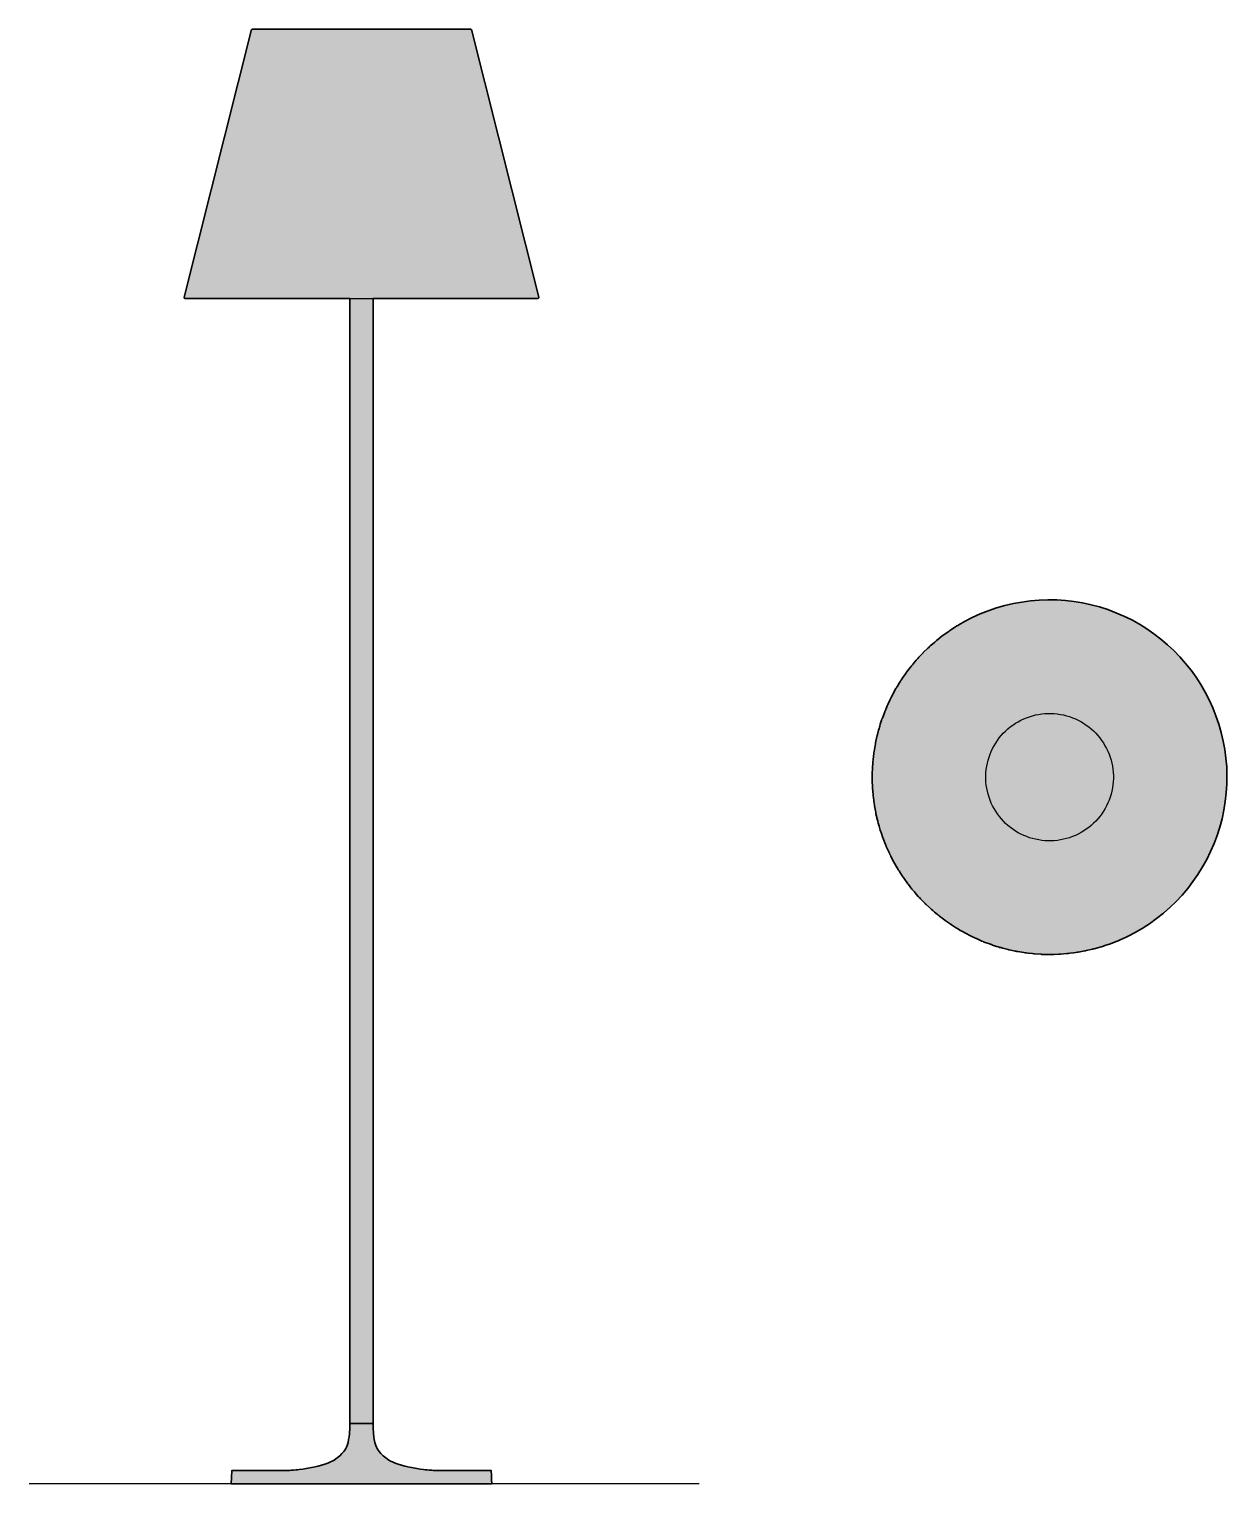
# Model space of a CAD drawing. Header units: millimetres. Extents: x 0 to 1334, y 0 to 1620.
import ezdxf

# ---------------------------------------------------------------- set-up
doc = ezdxf.new("R2010")
doc.units = ezdxf.units.MM
doc.layers.add('Blocks', color=7, linetype='Continuous')
doc.layers.add('Blocks$Fill', color=7, linetype='Continuous', true_color=0xffffff)
for name, color, linetype, lineweight, true_color in [('Blocks$Inner', 7, 'Continuous', 25, 0x007f00), ('Blocks$Outline', 7, 'Continuous', 35, 0xff3f3f), ('Groud', 7, 'Continuous', 25, 0x243775)]:
    doc.layers.add(name, color=color, linetype=linetype, lineweight=lineweight, true_color=true_color)

# ---------------------------------------------------------------- blocks, each defined once
blk = doc.blocks.new('KTribe F2 Floor Lamp Top')
at = {"layer": 'Blocks$Fill'}
blk.add_hatch(color=256, dxfattribs=at).paths.add_polyline_path([(124.8, 344), (124.7, 342.5), (124.6, 338.4), (124.6, 335.8), (124.6, 334.3), (124.7, 333.1), (124.7, 331.2), (124.9, 325.8), (124.9, 324.7), (125, 324.4), (125, 324), (125.6, 316.8), (125.7, 315.7), (125.7, 315), (125.9, 313.4), (126.4, 309.6), (126.8, 306.9), (127, 305.4), (127.2, 304.3), (127.5, 302.5), (128.6, 296.7), (128.8, 295.8), (128.8, 295.7), (128.8, 295.4), (130.5, 288.4), (130.8, 287.2), (131, 286.4), (131.4, 284.9), (132.3, 281.4), (133.2, 278.6), (133.6, 277.1), (134, 276.1), (134.5, 274.5), (136.6, 268.4), (136.8, 267.9), (136.8, 267.8), (136.8, 267.7), (139.5, 261), (140, 259.7), (140.3, 258.9), (141, 257.4), (142.3, 254.4), (143.7, 251.5), (144.3, 250.1), (144.8, 249.2), (145.4, 247.8), (148.8, 241.5), (152.4, 235.2), (153.1, 233.9), (153.6, 233.1), (154.5, 231.7), (156.2, 229.1), (158, 226.3), (158.9, 224.9), (159.4, 224.2), (160.2, 223.1), (164.4, 217.2), (164.5, 217.1), (164.5, 217), (164.9, 216.6), (168.9, 211.5), (169.9, 210.3), (170.6, 209.5), (171.6, 208.3), (173.5, 206), (175.9, 203.4), (177, 202.2), (177.6, 201.6), (178.4, 200.7), (183.4, 195.5), (183.6, 195.4), (183.7, 195.2), (184.4, 194.6), (188.6, 190.6), (190, 189.4), (190.8, 188.6), (192, 187.6), (194, 185.8), (197, 183.4), (198.2, 182.3), (198.8, 181.9), (199.6, 181.2), (205.4, 176.8), (205.7, 176.6), (205.9, 176.4), (206.9, 175.8), (211.3, 172.7), (212.9, 171.6), (213.9, 170.9), (215.1, 170.2), (217.3, 168.7), (220.8, 166.7), (222.1, 165.8), (222.7, 165.5), (223.5, 165), (229.8, 161.5), (230.3, 161.3), (230.6, 161.1), (231.8, 160.5), (236.2, 158.3), (238.1, 157.4), (239.3, 156.8), (240.6, 156.3), (242.8, 155.3), (246.8, 153.6), (248.2, 153), (248.7, 152.8), (249.4, 152.5), (256.2, 150), (256.8, 149.8), (257.3, 149.6), (258.6, 149.1), (263, 147.7), (265.2, 147), (266.5, 146.6), (267.8, 146.3), (270, 145.6), (274.5, 144.5), (275.9, 144.1), (276.3, 144), (277, 143.9), (284, 142.3), (284.8, 142.2), (285.3, 142.1), (286.9, 141.8), (291.1, 141.1), (293.5, 140.8), (294.9, 140.5), (296.2, 140.4), (298.3, 140.1), (303.2, 139.6), (304.5, 139.4), (304.9, 139.4), (305.4, 139.3), (312.6, 138.9), (313.6, 138.8), (314.2, 138.8), (315.8, 138.8), (319.8, 138.7), (322.4, 138.7), (323.9, 138.7), (325.1, 138.7), (327.1, 138.7), (332.4, 138.9), (333.6, 139), (333.9, 139), (334.3, 139), (341.5, 139.6), (342.5, 139.7), (343.3, 139.8), (344.8, 140), (348.6, 140.4), (351.4, 140.9), (352.9, 141.1), (354, 141.3), (355.8, 141.5), (361.5, 142.6), (362.4, 142.8), (362.6, 142.8), (362.8, 142.9), (369.9, 144.5), (371, 144.8), (371.8, 145), (373.4, 145.4), (376.8, 146.4), (379.7, 147.3), (381.2, 147.7), (382.2, 148), (383.7, 148.5), (389.8, 150.6), (390.3, 150.8), (390.4, 150.8), (390.5, 150.9), (397.3, 153.5), (398.5, 154), (399.3, 154.4), (400.8, 155), (403.9, 156.4), (406.7, 157.7), (408.2, 158.4), (409, 158.8), (410.4, 159.5), (416.8, 162.8), (425.2, 167.7), (433.3, 172.9), (441.2, 178.6), (448.8, 184.6), (456.1, 191), (463, 197.8), (469.6, 204.8), (475.9, 212.2), (481.8, 219.9), (487.3, 227.9), (492.4, 236.2), (497.1, 244.6), (501.4, 253.3), (505.3, 262.2), (508.7, 271.3), (511.6, 280.5), (514.1, 289.9), (516.2, 299.4), (517.7, 308.9), (518.8, 318.6), (519.4, 328.3), (519.6, 337.9), (519.3, 347.6), (518.5, 357.3), (517.2, 366.9), (515.4, 376.4), (513.2, 385.9), (510.6, 395.2), (507.4, 404.4), (503.9, 413.4), (499.9, 422.2), (495.4, 430.8), (490.6, 439.2), (485.3, 447.4), (479.7, 455.2), (473.6, 462.8), (467.2, 470.1), (460.5, 477.1), (453.4, 483.7), (446, 489.9), (438.3, 495.8), (430.3, 501.4), (422.1, 506.5), (413.6, 511.2), (404.9, 515.4), (396, 519.3), (386.9, 522.7), (377.7, 525.7), (368.3, 528.2), (358.9, 530.2), (349.3, 531.8), (339.7, 532.9), (330, 533.5), (320.3, 533.6), (310.6, 533.3), (301, 532.5), (291.3, 531.2), (281.8, 529.5), (272.4, 527.3), (263, 524.6), (253.9, 521.5), (244.9, 517.9), (236, 513.9), (227.4, 509.5), (221.1, 505.9), (219.9, 505.1), (219, 504.6), (217.7, 503.8), (215, 502.1), (212.2, 500.2), (210.9, 499.3), (210.2, 498.8), (209, 498.1), (203.2, 493.8), (203.1, 493.8), (203, 493.7), (202.6, 493.4), (197.5, 489.4), (196.3, 488.3), (195.4, 487.7), (194.3, 486.6), (192, 484.7), (189.3, 482.3), (188.1, 481.3), (187.6, 480.7), (186.7, 479.9), (181.5, 474.8), (181.3, 474.6), (181.2, 474.5), (180.6, 473.9), (176.5, 469.6), (175.3, 468.3), (174.6, 467.4), (173.6, 466.3), (171.7, 464.2), (169.3, 461.3), (168.3, 460), (167.8, 459.5), (167.2, 458.6), (162.8, 452.9), (162.6, 452.6), (162.4, 452.3), (161.7, 451.4), (158.6, 447), (157.6, 445.4), (156.9, 444.4), (156.1, 443.1), (154.7, 440.9), (152.6, 437.5), (151.8, 436.1), (151.5, 435.6), (151, 434.8), (147.5, 428.4), (147.3, 428), (147.1, 427.6), (146.5, 426.5), (144.2, 422), (143.4, 420.1), (142.8, 419), (142.2, 417.7), (141.2, 415.5), (139.6, 411.5), (139, 410.1), (138.8, 409.5), (138.5, 408.8), (135.9, 402), (135.7, 401.4), (135.5, 401), (135.1, 399.6), (133.6, 395.2), (133, 393), (132.6, 391.7), (132.2, 390.4), (131.6, 388.3), (130.5, 383.8), (130.1, 382.4), (130, 381.9), (129.8, 381.3), (128.3, 374.2), (128.2, 373.4), (128.1, 372.9), (127.8, 371.4), (127, 367.1), (126.7, 364.7), (126.5, 363.3), (126.3, 362.1), (126, 360), (125.5, 355), (125.4, 353.7), (125.4, 353.3), (125.3, 352.8), (124.8, 345.6), (124.8, 344.7)], flags=0)
at = {"layer": 'Blocks$Inner'}
for points in [[(124.8, 344), (124.7, 342.5), (124.6, 338.4), (124.6, 335.8), (124.6, 334.3), (124.7, 333.1), (124.7, 331.2), (124.9, 325.8), (124.9, 324.7), (125, 324.4), (125, 324), (125.6, 316.8), (125.7, 315.7), (125.7, 315), (125.9, 313.4), (126.4, 309.6), (126.8, 306.9), (127, 305.4), (127.2, 304.3), (127.5, 302.5), (128.6, 296.7), (128.8, 295.8), (128.8, 295.7), (128.8, 295.4), (130.5, 288.4), (130.8, 287.2), (131, 286.4), (131.4, 284.9), (132.3, 281.4), (133.2, 278.6), (133.6, 277.1), (134, 276.1), (134.5, 274.5), (136.6, 268.4), (136.8, 267.9), (136.8, 267.8), (136.8, 267.7), (139.5, 261), (140, 259.7), (140.3, 258.9), (141, 257.4), (142.3, 254.4), (143.7, 251.5), (144.3, 250.1), (144.8, 249.2), (145.4, 247.8), (148.8, 241.5), (152.4, 235.2), (153.1, 233.9), (153.6, 233.1), (154.5, 231.7), (156.2, 229.1), (158, 226.3), (158.9, 224.9), (159.4, 224.2), (160.2, 223.1), (164.4, 217.2), (164.5, 217.1), (164.5, 217), (164.9, 216.6), (168.9, 211.5), (169.9, 210.3), (170.6, 209.5), (171.6, 208.3), (173.5, 206), (175.9, 203.4), (177, 202.2), (177.6, 201.6), (178.4, 200.7), (183.4, 195.5), (183.6, 195.4), (183.7, 195.2), (184.4, 194.6), (188.6, 190.6), (190, 189.4), (190.8, 188.6), (192, 187.6), (194, 185.8), (197, 183.4), (198.2, 182.3), (198.8, 181.9), (199.6, 181.2), (205.4, 176.8), (205.7, 176.6), (205.9, 176.4), (206.9, 175.8), (211.3, 172.7), (212.9, 171.6), (213.9, 170.9), (215.1, 170.2), (217.3, 168.7), (220.8, 166.7), (222.1, 165.8), (222.7, 165.5), (223.5, 165), (229.8, 161.5), (230.3, 161.3), (230.6, 161.1), (231.8, 160.5), (236.2, 158.3), (238.1, 157.4), (239.3, 156.8), (240.6, 156.3), (242.8, 155.3), (246.8, 153.6), (248.2, 153), (248.7, 152.8), (249.4, 152.5), (256.2, 150), (256.8, 149.8), (257.3, 149.6), (258.6, 149.1), (263, 147.7), (265.2, 147), (266.5, 146.6), (267.8, 146.3), (270, 145.6), (274.5, 144.5), (275.9, 144.1), (276.3, 144), (277, 143.9), (284, 142.3), (284.8, 142.2), (285.3, 142.1), (286.9, 141.8), (291.1, 141.1), (293.5, 140.8), (294.9, 140.5), (296.2, 140.4), (298.3, 140.1), (303.2, 139.6), (304.5, 139.4), (304.9, 139.4), (305.4, 139.3), (312.6, 138.9), (313.6, 138.8), (314.2, 138.8), (315.8, 138.8), (319.8, 138.7), (322.4, 138.7), (323.9, 138.7), (325.1, 138.7), (327.1, 138.7), (332.4, 138.9), (333.6, 139), (333.9, 139), (334.3, 139), (341.5, 139.6), (342.5, 139.7), (343.3, 139.8), (344.8, 140), (348.6, 140.4), (351.4, 140.9), (352.9, 141.1), (354, 141.3), (355.8, 141.5), (361.5, 142.6), (362.4, 142.8), (362.6, 142.8), (362.8, 142.9), (369.9, 144.5), (371, 144.8), (371.8, 145), (373.4, 145.4), (376.8, 146.4), (379.7, 147.3), (381.2, 147.7), (382.2, 148), (383.7, 148.5), (389.8, 150.6), (390.3, 150.8), (390.4, 150.8), (390.5, 150.9), (397.3, 153.5), (398.5, 154), (399.3, 154.4), (400.8, 155), (403.9, 156.4), (406.7, 157.7), (408.2, 158.4), (409, 158.8), (410.4, 159.5), (416.8, 162.8), (425.2, 167.7), (433.3, 172.9), (441.2, 178.6), (448.8, 184.6), (456.1, 191), (463, 197.8), (469.6, 204.8), (475.9, 212.2), (481.8, 219.9), (487.3, 227.9), (492.4, 236.2), (497.1, 244.6), (501.4, 253.3), (505.3, 262.2), (508.7, 271.3), (511.6, 280.5), (514.1, 289.9), (516.2, 299.4), (517.7, 308.9), (518.8, 318.6), (519.4, 328.3), (519.6, 337.9), (519.3, 347.6), (518.5, 357.3), (517.2, 366.9), (515.4, 376.4), (513.2, 385.9), (510.6, 395.2), (507.4, 404.4), (503.9, 413.4), (499.9, 422.2), (495.4, 430.8), (490.6, 439.2), (485.3, 447.4), (479.7, 455.2), (473.6, 462.8), (467.2, 470.1), (460.5, 477.1), (453.4, 483.7), (446, 489.9), (438.3, 495.8), (430.3, 501.4), (422.1, 506.5), (413.6, 511.2), (404.9, 515.4), (396, 519.3), (386.9, 522.7), (377.7, 525.7), (368.3, 528.2), (358.9, 530.2), (349.3, 531.8), (339.7, 532.9), (330, 533.5), (320.3, 533.6), (310.6, 533.3), (301, 532.5), (291.3, 531.2), (281.8, 529.5), (272.4, 527.3), (263, 524.6), (253.9, 521.5), (244.9, 517.9), (236, 513.9), (227.4, 509.5), (221.1, 505.9), (219.9, 505.1), (219, 504.6), (217.7, 503.8), (215, 502.1), (212.2, 500.2), (210.9, 499.3), (210.2, 498.8), (209, 498.1), (203.2, 493.8), (203.1, 493.8), (203, 493.7), (202.6, 493.4), (197.5, 489.4), (196.3, 488.3), (195.4, 487.7), (194.3, 486.6), (192, 484.7), (189.3, 482.3), (188.1, 481.3), (187.6, 480.7), (186.7, 479.9), (181.5, 474.8), (181.3, 474.6), (181.2, 474.5), (180.6, 473.9), (176.5, 469.6), (175.3, 468.3), (174.6, 467.4), (173.6, 466.3), (171.7, 464.2), (169.3, 461.3), (168.3, 460), (167.8, 459.5), (167.2, 458.6), (162.8, 452.9), (162.6, 452.6), (162.4, 452.3), (161.7, 451.4), (158.6, 447), (157.6, 445.4), (156.9, 444.4), (156.1, 443.1), (154.7, 440.9), (152.6, 437.5), (151.8, 436.1), (151.5, 435.6), (151, 434.8), (147.5, 428.4), (147.3, 428), (147.1, 427.6), (146.5, 426.5), (144.2, 422), (143.4, 420.1), (142.8, 419), (142.2, 417.7), (141.2, 415.5), (139.6, 411.5), (139, 410.1), (138.8, 409.5), (138.5, 408.8), (135.9, 402), (135.7, 401.4), (135.5, 401), (135.1, 399.6), (133.6, 395.2), (133, 393), (132.6, 391.7), (132.2, 390.4), (131.6, 388.3), (130.5, 383.8), (130.1, 382.4), (130, 381.9), (129.8, 381.3), (128.3, 374.2), (128.2, 373.4), (128.1, 372.9), (127.8, 371.4), (127, 367.1), (126.7, 364.7), (126.5, 363.3), (126.3, 362.1), (126, 360), (125.5, 355), (125.4, 353.7), (125.4, 353.3), (125.3, 352.8), (124.8, 345.6), (124.8, 344.7)], [(251.1, 337.8), (251.3, 341.3), (251.6, 344.8), (252.1, 348.2), (252.8, 351.6), (253.7, 355), (254.7, 358.3), (255.8, 361.6), (257.2, 364.9), (258.7, 368), (260.3, 371.1), (262.1, 374.1), (264, 377), (266.1, 379.8), (268.3, 382.5), (270.6, 385.1), (273.1, 387.5), (275.7, 389.9), (278.4, 392.1), (281.2, 394.2), (284.1, 396.1), (287, 397.9), (290.1, 399.5), (293.3, 401), (296.5, 402.4), (299.8, 403.5), (303.1, 404.6), (306.5, 405.4), (309.9, 406.1), (313.3, 406.6), (316.8, 406.9), (320.3, 407.1), (323.8, 407.1), (327.3, 407), (330.7, 406.6), (334.2, 406.1), (337.6, 405.4), (341, 404.6), (344.3, 403.6), (347.6, 402.4), (350.8, 401.1), (354, 399.6), (357, 398), (360, 396.2), (362.9, 394.2), (365.7, 392.2), (368.4, 389.9), (371, 387.6), (373.5, 385.1), (375.8, 382.6), (378, 379.9), (380.1, 377.1), (382.1, 374.2), (383.8, 371.2), (385.5, 368.1), (387, 365), (388.3, 361.8), (389.5, 358.5), (390.5, 355.1), (391.4, 351.8), (392, 348.3), (392.6, 344.9), (392.9, 341.4), (393.1, 338), (393.1, 334.5), (392.9, 331), (392.6, 327.5), (392.1, 324.1), (391.4, 320.7), (390.5, 317.3), (389.5, 313.9), (388.4, 310.7), (387, 307.4), (385.6, 304.3), (383.9, 301.2), (382.1, 298.2), (380.2, 295.3), (378.1, 292.5), (375.9, 289.8), (373.6, 287.2), (371.1, 284.8), (368.5, 282.4), (365.8, 280.2), (363, 278.1), (360.1, 276.2), (357.2, 274.4), (354.1, 272.8), (350.9, 271.3), (347.7, 269.9), (344.4, 268.7), (341.1, 267.7), (337.7, 266.9), (334.3, 266.2), (330.9, 265.7), (327.4, 265.3), (323.9, 265.2), (320.4, 265.2), (316.9, 265.3), (313.5, 265.7), (310, 266.2), (306.6, 266.9), (303.2, 267.7), (299.9, 268.7), (296.6, 269.9), (293.4, 271.2), (290.2, 272.7), (287.2, 274.3), (284.2, 276.1), (281.3, 278.1), (278.5, 280.1), (275.8, 282.3), (273.2, 284.7), (270.7, 287.1), (268.4, 289.7), (266.2, 292.4), (264.1, 295.2), (262.2, 298.1), (260.4, 301.1), (258.7, 304.2), (257.2, 307.3), (255.9, 310.5), (254.7, 313.8), (253.7, 317.1), (252.8, 320.5), (252.2, 323.9), (251.6, 327.4), (251.3, 330.9), (251.1, 334.3)]]:
    blk.add_lwpolyline(points, close=True, dxfattribs=at)
at = {"layer": 'Blocks$Outline'}
blk.add_lwpolyline([(124.8, 344), (124.7, 342.5), (124.6, 338.4), (124.6, 335.8), (124.6, 334.3), (124.7, 333.1), (124.7, 331.2), (124.9, 325.8), (124.9, 324.7), (125, 324.4), (125, 324), (125.6, 316.8), (125.7, 315.7), (125.7, 315), (125.9, 313.4), (126.4, 309.6), (126.8, 306.9), (127, 305.4), (127.2, 304.3), (127.5, 302.5), (128.6, 296.7), (128.8, 295.8), (128.8, 295.7), (128.8, 295.4), (130.5, 288.4), (130.8, 287.2), (131, 286.4), (131.4, 284.9), (132.3, 281.4), (133.2, 278.6), (133.6, 277.1), (134, 276.1), (134.5, 274.5), (136.6, 268.4), (136.8, 267.9), (136.8, 267.8), (136.8, 267.7), (139.5, 261), (140, 259.7), (140.3, 258.9), (141, 257.4), (142.3, 254.4), (143.7, 251.5), (144.3, 250.1), (144.8, 249.2), (145.4, 247.8), (148.8, 241.5), (152.4, 235.2), (153.1, 233.9), (153.6, 233.1), (154.5, 231.7), (156.2, 229.1), (158, 226.3), (158.9, 224.9), (159.4, 224.2), (160.2, 223.1), (164.4, 217.2), (164.5, 217.1), (164.5, 217), (164.9, 216.6), (168.9, 211.5), (169.9, 210.3), (170.6, 209.5), (171.6, 208.3), (173.5, 206), (175.9, 203.4), (177, 202.2), (177.6, 201.6), (178.4, 200.7), (183.4, 195.5), (183.6, 195.4), (183.7, 195.2), (184.4, 194.6), (188.6, 190.6), (190, 189.4), (190.8, 188.6), (192, 187.6), (194, 185.8), (197, 183.4), (198.2, 182.3), (198.8, 181.9), (199.6, 181.2), (205.4, 176.8), (205.7, 176.6), (205.9, 176.4), (206.9, 175.8), (211.3, 172.7), (212.9, 171.6), (213.9, 170.9), (215.1, 170.2), (217.3, 168.7), (220.8, 166.7), (222.1, 165.8), (222.7, 165.5), (223.5, 165), (229.8, 161.5), (230.3, 161.3), (230.6, 161.1), (231.8, 160.5), (236.2, 158.3), (238.1, 157.4), (239.3, 156.8), (240.6, 156.3), (242.8, 155.3), (246.8, 153.6), (248.2, 153), (248.7, 152.8), (249.4, 152.5), (256.2, 150), (256.8, 149.8), (257.3, 149.6), (258.6, 149.1), (263, 147.7), (265.2, 147), (266.5, 146.6), (267.8, 146.3), (270, 145.6), (274.5, 144.5), (275.9, 144.1), (276.3, 144), (277, 143.9), (284, 142.3), (284.8, 142.2), (285.3, 142.1), (286.9, 141.8), (291.1, 141.1), (293.5, 140.8), (294.9, 140.5), (296.2, 140.4), (298.3, 140.1), (303.2, 139.6), (304.5, 139.4), (304.9, 139.4), (305.4, 139.3), (312.6, 138.9), (313.6, 138.8), (314.2, 138.8), (315.8, 138.8), (319.8, 138.7), (322.4, 138.7), (323.9, 138.7), (325.1, 138.7), (327.1, 138.7), (332.4, 138.9), (333.6, 139), (333.9, 139), (334.3, 139), (341.5, 139.6), (342.5, 139.7), (343.3, 139.8), (344.8, 140), (348.6, 140.4), (351.4, 140.9), (352.9, 141.1), (354, 141.3), (355.8, 141.5), (361.5, 142.6), (362.4, 142.8), (362.6, 142.8), (362.8, 142.9), (369.9, 144.5), (371, 144.8), (371.8, 145), (373.4, 145.4), (376.8, 146.4), (379.7, 147.3), (381.2, 147.7), (382.2, 148), (383.7, 148.5), (389.8, 150.6), (390.3, 150.8), (390.4, 150.8), (390.5, 150.9), (397.3, 153.5), (398.5, 154), (399.3, 154.4), (400.8, 155), (403.9, 156.4), (406.7, 157.7), (408.2, 158.4), (409, 158.8), (410.4, 159.5), (416.8, 162.8), (425.2, 167.7), (433.3, 172.9), (441.2, 178.6), (448.8, 184.6), (456.1, 191), (463, 197.8), (469.6, 204.8), (475.9, 212.2), (481.8, 219.9), (487.3, 227.9), (492.4, 236.2), (497.1, 244.6), (501.4, 253.3), (505.3, 262.2), (508.7, 271.3), (511.6, 280.5), (514.1, 289.9), (516.2, 299.4), (517.7, 308.9), (518.8, 318.6), (519.4, 328.3), (519.6, 337.9), (519.3, 347.6), (518.5, 357.3), (517.2, 366.9), (515.4, 376.4), (513.2, 385.9), (510.6, 395.2), (507.4, 404.4), (503.9, 413.4), (499.9, 422.2), (495.4, 430.8), (490.6, 439.2), (485.3, 447.4), (479.7, 455.2), (473.6, 462.8), (467.2, 470.1), (460.5, 477.1), (453.4, 483.7), (446, 489.9), (438.3, 495.8), (430.3, 501.4), (422.1, 506.5), (413.6, 511.2), (404.9, 515.4), (396, 519.3), (386.9, 522.7), (377.7, 525.7), (368.3, 528.2), (358.9, 530.2), (349.3, 531.8), (339.7, 532.9), (330, 533.5), (320.3, 533.6), (310.6, 533.3), (301, 532.5), (291.3, 531.2), (281.8, 529.5), (272.4, 527.3), (263, 524.6), (253.9, 521.5), (244.9, 517.9), (236, 513.9), (227.4, 509.5), (221.1, 505.9), (219.9, 505.1), (219, 504.6), (217.7, 503.8), (215, 502.1), (212.2, 500.2), (210.9, 499.3), (210.2, 498.8), (209, 498.1), (203.2, 493.8), (203.1, 493.8), (203, 493.7), (202.6, 493.4), (197.5, 489.4), (196.3, 488.3), (195.4, 487.7), (194.3, 486.6), (192, 484.7), (189.3, 482.3), (188.1, 481.3), (187.6, 480.7), (186.7, 479.9), (181.5, 474.8), (181.3, 474.6), (181.2, 474.5), (180.6, 473.9), (176.5, 469.6), (175.3, 468.3), (174.6, 467.4), (173.6, 466.3), (171.7, 464.2), (169.3, 461.3), (168.3, 460), (167.8, 459.5), (167.2, 458.6), (162.8, 452.9), (162.6, 452.6), (162.4, 452.3), (161.7, 451.4), (158.6, 447), (157.6, 445.4), (156.9, 444.4), (156.1, 443.1), (154.7, 440.9), (152.6, 437.5), (151.8, 436.1), (151.5, 435.6), (151, 434.8), (147.5, 428.4), (147.3, 428), (147.1, 427.6), (146.5, 426.5), (144.2, 422), (143.4, 420.1), (142.8, 419), (142.2, 417.7), (141.2, 415.5), (139.6, 411.5), (139, 410.1), (138.8, 409.5), (138.5, 408.8), (135.9, 402), (135.7, 401.4), (135.5, 401), (135.1, 399.6), (133.6, 395.2), (133, 393), (132.6, 391.7), (132.2, 390.4), (131.6, 388.3), (130.5, 383.8), (130.1, 382.4), (130, 381.9), (129.8, 381.3), (128.3, 374.2), (128.2, 373.4), (128.1, 372.9), (127.8, 371.4), (127, 367.1), (126.7, 364.7), (126.5, 363.3), (126.3, 362.1), (126, 360), (125.5, 355), (125.4, 353.7), (125.4, 353.3), (125.3, 352.8), (124.8, 345.6), (124.8, 344.7)], close=True, dxfattribs=at)
blk = doc.blocks.new('KTribe F2 Floor Lamp Side')
at = {"layer": 'Blocks$Fill'}
for points in [[(248.9, 1620.3), (248.6, 1620.3), (248.1, 1620), (248.1, 1620), (247.6, 1619.7), (172.6, 1321.8), (172.6, 1321.3), (172.6, 1321.3), (172.7, 1320.9), (172.8, 1320.7), (173, 1320.5), (173.3, 1320.3), (173.6, 1320.3), (173.7, 1320.3), (174.4, 1320.3), (175.5, 1320.3), (176.1, 1320.3), (176.2, 1320.3), (176.9, 1320.3), (177.9, 1320.3), (179.5, 1320.3), (181.5, 1320.3), (183.9, 1320.3), (186.8, 1320.3), (190.2, 1320.3), (194, 1320.3), (198.2, 1320.3), (202.8, 1320.3), (207.8, 1320.3), (213.2, 1320.3), (219, 1320.3), (225.2, 1320.3), (231.7, 1320.3), (238.5, 1320.3), (245.7, 1320.3), (253.1, 1320.3), (260.8, 1320.3), (268.8, 1320.3), (277.1, 1320.3), (285.5, 1320.3), (294.2, 1320.3), (303.1, 1320.3), (312.1, 1320.3), (321.2, 1320.3), (330.5, 1320.3), (339.9, 1320.3), (349.3, 1320.3), (357.1, 1320.3), (357.1, 67.3), (357.3, 67.3), (357.9, 67.3), (358.8, 67.3), (360.1, 67.3), (361.7, 67.3), (363.6, 67.3), (365.6, 67.3), (367.8, 67.3), (370.1, 67.3), (372.3, 67.3), (374.5, 67.3), (376.6, 67.3), (378.4, 67.3), (380, 67.3), (381.3, 67.3), (382.3, 67.3), (382.9, 67.3), (383.1, 67.3), (383.1, 1320.3), (387.3, 1320.3), (396.8, 1320.3), (406.2, 1320.3), (415.5, 1320.3), (424.7, 1320.3), (433.8, 1320.3), (442.7, 1320.3), (451.4, 1320.3), (460, 1320.3), (468.3, 1320.3), (476.4, 1320.3), (484.2, 1320.3), (491.8, 1320.3), (499, 1320.3), (506, 1320.3), (512.6, 1320.3), (518.9, 1320.3), (524.8, 1320.3), (530.4, 1320.3), (535.6, 1320.3), (540.3, 1320.3), (544.7, 1320.3), (548.6, 1320.3), (552.1, 1320.3), (555.2, 1320.3), (557.8, 1320.3), (560, 1320.3), (561.7, 1320.3), (563, 1320.3), (563.7, 1320.3), (564.1, 1320.3), (564.7, 1320.3), (565.8, 1320.3), (566.4, 1320.3), (566.6, 1320.3), (567, 1320.4), (567.3, 1320.6), (567.5, 1320.9), (567.6, 1321.3), (567.6, 1321.8), (492.6, 1619.7), (492.1, 1620), (492.1, 1620), (491.6, 1620.3), (491.6, 1620.3), (491.3, 1620.3), (490.7, 1620.3), (489.8, 1620.3), (488.6, 1620.3), (487.2, 1620.3), (485.5, 1620.3), (483.4, 1620.3), (481.2, 1620.3), (478.6, 1620.3), (475.8, 1620.3), (472.7, 1620.3), (469.4, 1620.3), (465.8, 1620.3), (462, 1620.3), (458, 1620.3), (453.8, 1620.3), (449.4, 1620.3), (444.8, 1620.3), (440, 1620.3), (435, 1620.3), (429.9, 1620.3), (424.6, 1620.3), (419.2, 1620.3), (413.7, 1620.3), (408.1, 1620.3), (402.4, 1620.3), (396.6, 1620.3), (390.8, 1620.3), (384.8, 1620.3), (378.9, 1620.3), (373, 1620.3), (367, 1620.3), (361, 1620.3), (355.1, 1620.3), (349.2, 1620.3), (343.3, 1620.3), (337.6, 1620.3), (331.9, 1620.3), (326.2, 1620.3), (320.7, 1620.3), (315.3, 1620.3), (310.1, 1620.3), (305, 1620.3), (300, 1620.3), (295.2, 1620.3), (290.6, 1620.3), (286.2, 1620.3), (282, 1620.3), (278, 1620.3), (274.2, 1620.3), (270.7, 1620.3), (267.3, 1620.3), (264.3, 1620.3), (261.5, 1620.3), (258.9, 1620.3), (256.6, 1620.3), (254.6, 1620.3), (252.9, 1620.3), (251.5, 1620.3), (250.3, 1620.3), (249.4, 1620.3)], [(452.8, 15), (452.3, 15), (451.3, 15), (450.8, 15.1), (449.9, 15.1), (448.5, 15.2), (445.6, 15.4), (443.2, 15.6), (441.2, 15.8), (439.3, 16), (435.5, 16.5), (430, 17.4), (423.6, 18.5), (418.5, 19.7), (414.6, 20.7), (410.8, 22), (407.7, 23.1), (404.7, 24.4), (402.6, 25.5), (400.5, 26.6), (397.2, 28.9), (394.1, 31.4), (391.7, 33.7), (389.7, 36.1), (388.6, 37.7), (387.6, 39.3), (386.8, 41), (386.1, 42.8), (385.1, 46), (384.4, 49.3), (383.9, 52.5), (383.6, 55.8), (383.1, 62.9), (383.1, 66.9), (383.1, 67.3), (383.1, 67.3), (383, 67.3), (382.9, 67.3), (382.8, 67.3), (382.7, 67.3), (382.5, 67.3), (382.3, 67.3), (382, 67.3), (381.8, 67.3), (381.5, 67.3), (381.2, 67.3), (380.8, 67.3), (380.5, 67.3), (380.1, 67.3), (379.6, 67.3), (379.2, 67.3), (378.7, 67.3), (378.2, 67.3), (377.7, 67.3), (377.2, 67.3), (376.7, 67.3), (376.1, 67.3), (375.5, 67.3), (375, 67.3), (374.4, 67.3), (373.7, 67.3), (373.1, 67.3), (372.5, 67.3), (371.9, 67.3), (371.2, 67.3), (370.6, 67.3), (370, 67.3), (369.3, 67.3), (368.7, 67.3), (368.1, 67.3), (367.4, 67.3), (366.8, 67.3), (366.2, 67.3), (365.6, 67.3), (365, 67.3), (364.4, 67.3), (363.9, 67.3), (363.3, 67.3), (362.8, 67.3), (362.2, 67.3), (361.7, 67.3), (361.3, 67.3), (360.8, 67.3), (360.4, 67.3), (360, 67.3), (359.6, 67.3), (359.2, 67.3), (358.9, 67.3), (358.6, 67.3), (358.3, 67.3), (358, 67.3), (357.8, 67.3), (357.6, 67.3), (357.4, 67.3), (357.3, 67.3), (357.2, 67.3), (357.1, 67.3), (357.1, 67.3), (357.1, 67.3), (357.1, 66.9), (357, 62.9), (356.6, 55.8), (356.3, 52.5), (355.8, 49.3), (355.1, 46), (354.1, 42.8), (353.4, 41), (352.5, 39.3), (351.6, 37.7), (350.5, 36.1), (348.4, 33.7), (346.1, 31.4), (343, 28.9), (339.7, 26.6), (337.6, 25.5), (335.5, 24.4), (332.5, 23.1), (329.4, 22), (325.6, 20.7), (321.7, 19.7), (316.6, 18.5), (310.2, 17.4), (304.7, 16.5), (300.9, 16), (298.9, 15.8), (296.9, 15.6), (294.5, 15.4), (291.7, 15.2), (290.3, 15.1), (289.4, 15.1), (288.9, 15), (287.8, 15), (287.4, 15), (226.1, 15), (226, 15), (225.9, 15), (225.8, 14.9), (225.8, 14.9), (225.8, 14.9), (225.7, 14.9), (225.6, 14.7), (225.6, 14.7), (225.6, 14.7), (225.6, 14.7), (225.6, 14.6), (225.6, 14.5), (225.3, 7.3), (225.1, 0), (225.1, 0), (225.3, 0), (225.5, 0), (225.6, 0), (253.3, 0), (280.9, 0), (308.6, 0), (336.3, 0), (364, 0), (370.1, 0), (376.2, 0), (376.3, 0), (376.3, 0), (376.4, 0), (376.5, 0), (511.6, 0), (511.7, 0), (512.1, 0), (512.2, 0), (512.3, 0), (512.4, 0), (512.6, 0), (512.8, 0), (512.8, 0), (512.9, 0), (513, 0), (513.1, 0), (513.1, 0), (513.2, 0), (513.2, 0), (513.3, 0), (513.3, 0), (514.6, 0), (514.8, 0), (515, 0), (515.1, 0), (515.1, 0), (514.9, 4.8), (514.7, 9.7), (514.6, 14.5), (514.6, 14.6), (514.5, 14.7), (514.5, 14.7), (514.5, 14.7), (514.5, 14.8), (514.5, 14.8), (514.5, 14.8), (514.4, 14.8), (514.4, 14.9), (514.3, 15), (514.3, 15), (514.1, 15)]]:
    blk.add_hatch(color=256, dxfattribs=at).paths.add_polyline_path(points, flags=0)
at = {"layer": 'Blocks$Inner'}
for points in [[(248.9, 1620.3), (248.6, 1620.3), (248.1, 1620), (248.1, 1620), (247.6, 1619.7), (172.6, 1321.8), (172.6, 1321.3), (172.6, 1321.3), (172.7, 1320.9), (172.8, 1320.7), (173, 1320.5), (173.3, 1320.3), (173.6, 1320.3), (173.7, 1320.3), (174.4, 1320.3), (175.5, 1320.3), (176.1, 1320.3), (176.2, 1320.3), (176.9, 1320.3), (177.9, 1320.3), (179.5, 1320.3), (181.5, 1320.3), (183.9, 1320.3), (186.8, 1320.3), (190.2, 1320.3), (194, 1320.3), (198.2, 1320.3), (202.8, 1320.3), (207.8, 1320.3), (213.2, 1320.3), (219, 1320.3), (225.2, 1320.3), (231.7, 1320.3), (238.5, 1320.3), (245.7, 1320.3), (253.1, 1320.3), (260.8, 1320.3), (268.8, 1320.3), (277.1, 1320.3), (285.5, 1320.3), (294.2, 1320.3), (303.1, 1320.3), (312.1, 1320.3), (321.2, 1320.3), (330.5, 1320.3), (339.9, 1320.3), (349.3, 1320.3), (357.1, 1320.3), (357.1, 67.3), (357.3, 67.3), (357.9, 67.3), (358.8, 67.3), (360.1, 67.3), (361.7, 67.3), (363.6, 67.3), (365.6, 67.3), (367.8, 67.3), (370.1, 67.3), (372.3, 67.3), (374.5, 67.3), (376.6, 67.3), (378.4, 67.3), (380, 67.3), (381.3, 67.3), (382.3, 67.3), (382.9, 67.3), (383.1, 67.3), (383.1, 1320.3), (387.3, 1320.3), (396.8, 1320.3), (406.2, 1320.3), (415.5, 1320.3), (424.7, 1320.3), (433.8, 1320.3), (442.7, 1320.3), (451.4, 1320.3), (460, 1320.3), (468.3, 1320.3), (476.4, 1320.3), (484.2, 1320.3), (491.8, 1320.3), (499, 1320.3), (506, 1320.3), (512.6, 1320.3), (518.9, 1320.3), (524.8, 1320.3), (530.4, 1320.3), (535.6, 1320.3), (540.3, 1320.3), (544.7, 1320.3), (548.6, 1320.3), (552.1, 1320.3), (555.2, 1320.3), (557.8, 1320.3), (560, 1320.3), (561.7, 1320.3), (563, 1320.3), (563.7, 1320.3), (564.1, 1320.3), (564.7, 1320.3), (565.8, 1320.3), (566.4, 1320.3), (566.6, 1320.3), (567, 1320.4), (567.3, 1320.6), (567.5, 1320.9), (567.6, 1321.3), (567.6, 1321.8), (492.6, 1619.7), (492.1, 1620), (492.1, 1620), (491.6, 1620.3), (491.6, 1620.3), (491.3, 1620.3), (490.7, 1620.3), (489.8, 1620.3), (488.6, 1620.3), (487.2, 1620.3), (485.5, 1620.3), (483.4, 1620.3), (481.2, 1620.3), (478.6, 1620.3), (475.8, 1620.3), (472.7, 1620.3), (469.4, 1620.3), (465.8, 1620.3), (462, 1620.3), (458, 1620.3), (453.8, 1620.3), (449.4, 1620.3), (444.8, 1620.3), (440, 1620.3), (435, 1620.3), (429.9, 1620.3), (424.6, 1620.3), (419.2, 1620.3), (413.7, 1620.3), (408.1, 1620.3), (402.4, 1620.3), (396.6, 1620.3), (390.8, 1620.3), (384.8, 1620.3), (378.9, 1620.3), (373, 1620.3), (367, 1620.3), (361, 1620.3), (355.1, 1620.3), (349.2, 1620.3), (343.3, 1620.3), (337.6, 1620.3), (331.9, 1620.3), (326.2, 1620.3), (320.7, 1620.3), (315.3, 1620.3), (310.1, 1620.3), (305, 1620.3), (300, 1620.3), (295.2, 1620.3), (290.6, 1620.3), (286.2, 1620.3), (282, 1620.3), (278, 1620.3), (274.2, 1620.3), (270.7, 1620.3), (267.3, 1620.3), (264.3, 1620.3), (261.5, 1620.3), (258.9, 1620.3), (256.6, 1620.3), (254.6, 1620.3), (252.9, 1620.3), (251.5, 1620.3), (250.3, 1620.3), (249.4, 1620.3)], [(452.8, 15), (452.3, 15), (451.3, 15), (450.8, 15.1), (449.9, 15.1), (448.5, 15.2), (445.6, 15.4), (443.2, 15.6), (441.2, 15.8), (439.3, 16), (435.5, 16.5), (430, 17.4), (423.6, 18.5), (418.5, 19.7), (414.6, 20.7), (410.8, 22), (407.7, 23.1), (404.7, 24.4), (402.6, 25.5), (400.5, 26.6), (397.2, 28.9), (394.1, 31.4), (391.7, 33.7), (389.7, 36.1), (388.6, 37.7), (387.6, 39.3), (386.8, 41), (386.1, 42.8), (385.1, 46), (384.4, 49.3), (383.9, 52.5), (383.6, 55.8), (383.1, 62.9), (383.1, 66.9), (383.1, 67.3), (383.1, 67.3), (383, 67.3), (382.9, 67.3), (382.8, 67.3), (382.7, 67.3), (382.5, 67.3), (382.3, 67.3), (382, 67.3), (381.8, 67.3), (381.5, 67.3), (381.2, 67.3), (380.8, 67.3), (380.5, 67.3), (380.1, 67.3), (379.6, 67.3), (379.2, 67.3), (378.7, 67.3), (378.2, 67.3), (377.7, 67.3), (377.2, 67.3), (376.7, 67.3), (376.1, 67.3), (375.5, 67.3), (375, 67.3), (374.4, 67.3), (373.7, 67.3), (373.1, 67.3), (372.5, 67.3), (371.9, 67.3), (371.2, 67.3), (370.6, 67.3), (370, 67.3), (369.3, 67.3), (368.7, 67.3), (368.1, 67.3), (367.4, 67.3), (366.8, 67.3), (366.2, 67.3), (365.6, 67.3), (365, 67.3), (364.4, 67.3), (363.9, 67.3), (363.3, 67.3), (362.8, 67.3), (362.2, 67.3), (361.7, 67.3), (361.3, 67.3), (360.8, 67.3), (360.4, 67.3), (360, 67.3), (359.6, 67.3), (359.2, 67.3), (358.9, 67.3), (358.6, 67.3), (358.3, 67.3), (358, 67.3), (357.8, 67.3), (357.6, 67.3), (357.4, 67.3), (357.3, 67.3), (357.2, 67.3), (357.1, 67.3), (357.1, 67.3), (357.1, 67.3), (357.1, 66.9), (357, 62.9), (356.6, 55.8), (356.3, 52.5), (355.8, 49.3), (355.1, 46), (354.1, 42.8), (353.4, 41), (352.5, 39.3), (351.6, 37.7), (350.5, 36.1), (348.4, 33.7), (346.1, 31.4), (343, 28.9), (339.7, 26.6), (337.6, 25.5), (335.5, 24.4), (332.5, 23.1), (329.4, 22), (325.6, 20.7), (321.7, 19.7), (316.6, 18.5), (310.2, 17.4), (304.7, 16.5), (300.9, 16), (298.9, 15.8), (296.9, 15.6), (294.5, 15.4), (291.7, 15.2), (290.3, 15.1), (289.4, 15.1), (288.9, 15), (287.8, 15), (287.4, 15), (226.1, 15), (226, 15), (225.9, 15), (225.8, 14.9), (225.8, 14.9), (225.8, 14.9), (225.7, 14.9), (225.6, 14.7), (225.6, 14.7), (225.6, 14.7), (225.6, 14.7), (225.6, 14.6), (225.6, 14.5), (225.3, 7.3), (225.1, 0), (225.1, 0), (225.3, 0), (225.5, 0), (225.6, 0), (253.3, 0), (280.9, 0), (308.6, 0), (336.3, 0), (364, 0), (370.1, 0), (376.2, 0), (376.3, 0), (376.3, 0), (376.4, 0), (376.5, 0), (511.6, 0), (511.7, 0), (512.1, 0), (512.2, 0), (512.3, 0), (512.4, 0), (512.6, 0), (512.8, 0), (512.8, 0), (512.9, 0), (513, 0), (513.1, 0), (513.1, 0), (513.2, 0), (513.2, 0), (513.3, 0), (513.3, 0), (514.6, 0), (514.8, 0), (515, 0), (515.1, 0), (515.1, 0), (514.9, 4.8), (514.7, 9.7), (514.6, 14.5), (514.6, 14.6), (514.5, 14.7), (514.5, 14.7), (514.5, 14.7), (514.5, 14.8), (514.5, 14.8), (514.5, 14.8), (514.4, 14.8), (514.4, 14.9), (514.3, 15), (514.3, 15), (514.1, 15)]]:
    blk.add_lwpolyline(points, close=True, dxfattribs=at)
blk.add_lwpolyline([(357.1, 1320.3), (383.1, 1320.3)], dxfattribs=at)
at = {"layer": 'Blocks$Outline'}
for points in [[(248.9, 1620.3), (248.6, 1620.3), (248.1, 1620), (248.1, 1620), (247.6, 1619.7), (172.6, 1321.8), (172.6, 1321.3), (172.6, 1321.3), (172.7, 1320.9), (172.8, 1320.7), (173, 1320.5), (173.3, 1320.3), (173.6, 1320.3), (173.7, 1320.3), (174.4, 1320.3), (175.5, 1320.3), (176.1, 1320.3), (176.2, 1320.3), (176.9, 1320.3), (177.9, 1320.3), (179.5, 1320.3), (181.5, 1320.3), (183.9, 1320.3), (186.8, 1320.3), (190.2, 1320.3), (194, 1320.3), (198.2, 1320.3), (202.8, 1320.3), (207.8, 1320.3), (213.2, 1320.3), (219, 1320.3), (225.2, 1320.3), (231.7, 1320.3), (238.5, 1320.3), (245.7, 1320.3), (253.1, 1320.3), (260.8, 1320.3), (268.8, 1320.3), (277.1, 1320.3), (285.5, 1320.3), (294.2, 1320.3), (303.1, 1320.3), (312.1, 1320.3), (321.2, 1320.3), (330.5, 1320.3), (339.9, 1320.3), (349.3, 1320.3), (357.1, 1320.3), (357.1, 67.3), (357.3, 67.3), (357.9, 67.3), (358.8, 67.3), (360.1, 67.3), (361.7, 67.3), (363.6, 67.3), (365.6, 67.3), (367.8, 67.3), (370.1, 67.3), (372.3, 67.3), (374.5, 67.3), (376.6, 67.3), (378.4, 67.3), (380, 67.3), (381.3, 67.3), (382.3, 67.3), (382.9, 67.3), (383.1, 67.3), (383.1, 1320.3), (387.3, 1320.3), (396.8, 1320.3), (406.2, 1320.3), (415.5, 1320.3), (424.7, 1320.3), (433.8, 1320.3), (442.7, 1320.3), (451.4, 1320.3), (460, 1320.3), (468.3, 1320.3), (476.4, 1320.3), (484.2, 1320.3), (491.8, 1320.3), (499, 1320.3), (506, 1320.3), (512.6, 1320.3), (518.9, 1320.3), (524.8, 1320.3), (530.4, 1320.3), (535.6, 1320.3), (540.3, 1320.3), (544.7, 1320.3), (548.6, 1320.3), (552.1, 1320.3), (555.2, 1320.3), (557.8, 1320.3), (560, 1320.3), (561.7, 1320.3), (563, 1320.3), (563.7, 1320.3), (564.1, 1320.3), (564.7, 1320.3), (565.8, 1320.3), (566.4, 1320.3), (566.6, 1320.3), (567, 1320.4), (567.3, 1320.6), (567.5, 1320.9), (567.6, 1321.3), (567.6, 1321.8), (492.6, 1619.7), (492.1, 1620), (492.1, 1620), (491.6, 1620.3), (491.6, 1620.3), (491.3, 1620.3), (490.7, 1620.3), (489.8, 1620.3), (488.6, 1620.3), (487.2, 1620.3), (485.5, 1620.3), (483.4, 1620.3), (481.2, 1620.3), (478.6, 1620.3), (475.8, 1620.3), (472.7, 1620.3), (469.4, 1620.3), (465.8, 1620.3), (462, 1620.3), (458, 1620.3), (453.8, 1620.3), (449.4, 1620.3), (444.8, 1620.3), (440, 1620.3), (435, 1620.3), (429.9, 1620.3), (424.6, 1620.3), (419.2, 1620.3), (413.7, 1620.3), (408.1, 1620.3), (402.4, 1620.3), (396.6, 1620.3), (390.8, 1620.3), (384.8, 1620.3), (378.9, 1620.3), (373, 1620.3), (367, 1620.3), (361, 1620.3), (355.1, 1620.3), (349.2, 1620.3), (343.3, 1620.3), (337.6, 1620.3), (331.9, 1620.3), (326.2, 1620.3), (320.7, 1620.3), (315.3, 1620.3), (310.1, 1620.3), (305, 1620.3), (300, 1620.3), (295.2, 1620.3), (290.6, 1620.3), (286.2, 1620.3), (282, 1620.3), (278, 1620.3), (274.2, 1620.3), (270.7, 1620.3), (267.3, 1620.3), (264.3, 1620.3), (261.5, 1620.3), (258.9, 1620.3), (256.6, 1620.3), (254.6, 1620.3), (252.9, 1620.3), (251.5, 1620.3), (250.3, 1620.3), (249.4, 1620.3)], [(452.8, 15), (452.3, 15), (451.3, 15), (450.8, 15.1), (449.9, 15.1), (448.5, 15.2), (445.6, 15.4), (443.2, 15.6), (441.2, 15.8), (439.3, 16), (435.5, 16.5), (430, 17.4), (423.6, 18.5), (418.5, 19.7), (414.6, 20.7), (410.8, 22), (407.7, 23.1), (404.7, 24.4), (402.6, 25.5), (400.5, 26.6), (397.2, 28.9), (394.1, 31.4), (391.7, 33.7), (389.7, 36.1), (388.6, 37.7), (387.6, 39.3), (386.8, 41), (386.1, 42.8), (385.1, 46), (384.4, 49.3), (383.9, 52.5), (383.6, 55.8), (383.1, 62.9), (383.1, 66.9), (383.1, 67.3), (383.1, 67.3), (383, 67.3), (382.9, 67.3), (382.8, 67.3), (382.7, 67.3), (382.5, 67.3), (382.3, 67.3), (382, 67.3), (381.8, 67.3), (381.5, 67.3), (381.2, 67.3), (380.8, 67.3), (380.5, 67.3), (380.1, 67.3), (379.6, 67.3), (379.2, 67.3), (378.7, 67.3), (378.2, 67.3), (377.7, 67.3), (377.2, 67.3), (376.7, 67.3), (376.1, 67.3), (375.5, 67.3), (375, 67.3), (374.4, 67.3), (373.7, 67.3), (373.1, 67.3), (372.5, 67.3), (371.9, 67.3), (371.2, 67.3), (370.6, 67.3), (370, 67.3), (369.3, 67.3), (368.7, 67.3), (368.1, 67.3), (367.4, 67.3), (366.8, 67.3), (366.2, 67.3), (365.6, 67.3), (365, 67.3), (364.4, 67.3), (363.9, 67.3), (363.3, 67.3), (362.8, 67.3), (362.2, 67.3), (361.7, 67.3), (361.3, 67.3), (360.8, 67.3), (360.4, 67.3), (360, 67.3), (359.6, 67.3), (359.2, 67.3), (358.9, 67.3), (358.6, 67.3), (358.3, 67.3), (358, 67.3), (357.8, 67.3), (357.6, 67.3), (357.4, 67.3), (357.3, 67.3), (357.2, 67.3), (357.1, 67.3), (357.1, 67.3), (357.1, 67.3), (357.1, 66.9), (357, 62.9), (356.6, 55.8), (356.3, 52.5), (355.8, 49.3), (355.1, 46), (354.1, 42.8), (353.4, 41), (352.5, 39.3), (351.6, 37.7), (350.5, 36.1), (348.4, 33.7), (346.1, 31.4), (343, 28.9), (339.7, 26.6), (337.6, 25.5), (335.5, 24.4), (332.5, 23.1), (329.4, 22), (325.6, 20.7), (321.7, 19.7), (316.6, 18.5), (310.2, 17.4), (304.7, 16.5), (300.9, 16), (298.9, 15.8), (296.9, 15.6), (294.5, 15.4), (291.7, 15.2), (290.3, 15.1), (289.4, 15.1), (288.9, 15), (287.8, 15), (287.4, 15), (226.1, 15), (226, 15), (225.9, 15), (225.8, 14.9), (225.8, 14.9), (225.8, 14.9), (225.7, 14.9), (225.6, 14.7), (225.6, 14.7), (225.6, 14.7), (225.6, 14.7), (225.6, 14.6), (225.6, 14.5), (225.3, 7.3), (225.1, 0), (225.1, 0), (225.3, 0), (225.5, 0), (225.6, 0), (253.3, 0), (280.9, 0), (308.6, 0), (336.3, 0), (364, 0), (370.1, 0), (376.2, 0), (376.3, 0), (376.3, 0), (376.4, 0), (376.5, 0), (511.6, 0), (511.7, 0), (512.1, 0), (512.2, 0), (512.3, 0), (512.4, 0), (512.6, 0), (512.8, 0), (512.8, 0), (512.9, 0), (513, 0), (513.1, 0), (513.1, 0), (513.2, 0), (513.2, 0), (513.3, 0), (513.3, 0), (514.6, 0), (514.8, 0), (515, 0), (515.1, 0), (515.1, 0), (514.9, 4.8), (514.7, 9.7), (514.6, 14.5), (514.6, 14.6), (514.5, 14.7), (514.5, 14.7), (514.5, 14.7), (514.5, 14.8), (514.5, 14.8), (514.5, 14.8), (514.4, 14.8), (514.4, 14.9), (514.3, 15), (514.3, 15), (514.1, 15)]]:
    blk.add_lwpolyline(points, close=True, dxfattribs=at)

msp = doc.modelspace()

# ---------------------------------------------------------------- linework, layer by layer
at = {"layer": 'Groud'}
msp.add_lwpolyline([(746.3, 0), (0, 0)], dxfattribs=at)

# ---------------------------------------------------------------- block references
at = {"layer": 'Blocks'}
for name, p in [('KTribe F2 Floor Lamp Side', (0, 0)), ('KTribe F2 Floor Lamp Top', (814.2, 451))]:
    msp.add_blockref(name, p, dxfattribs=at)

doc.saveas('drawing.dxf')
